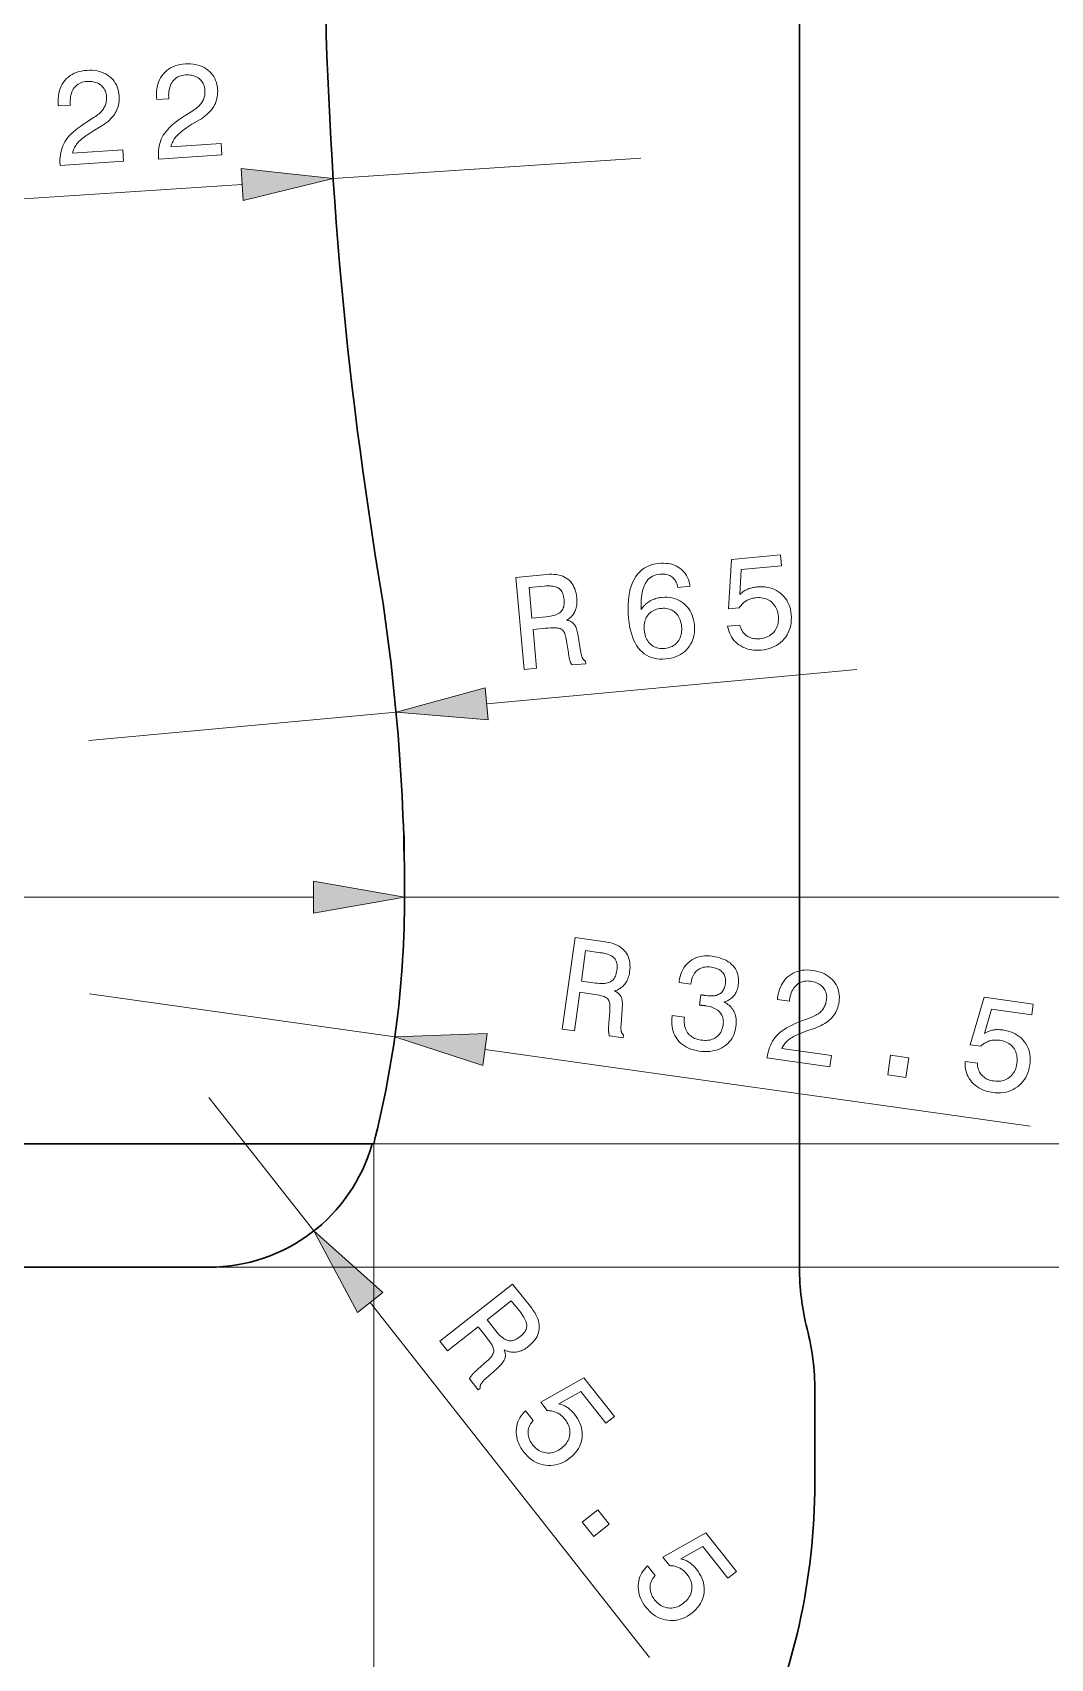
# Model space of a CAD drawing. Extents: x 0 to 297, y 0 to 550.
# Drawn here: x 153 to 186, y 137.9 to 190.7 of the extents above; entities that cross this region are included whole.
import ezdxf

# ---------------------------------------------------------------- set-up
doc = ezdxf.new("R2010")
doc.units = 0

msp = doc.modelspace()

# ---------------------------------------------------------------- linework, layer by layer
at = {"color": 7, "lineweight": 30}
for p, q in [((177.867, 150.622), (177.867, 256.622)), ((122.267, 154.622), (164.067, 154.622)), ((122.317, 154.622), (164.017, 154.622)), ((127.608, 150.622), (158.725, 150.622))]:
    msp.add_line(p, q, dxfattribs=at)
at = {"color": 7, "lineweight": 13, "ltscale": 0.25}
for p, q in [((172.73, 186.574), (162.751, 185.921)), ((154.832, 167.694), (164.79, 168.616)), ((154.847, 159.487), (164.75, 158.094))]:
    msp.add_line(p, q, dxfattribs=at)
at = {"color": 7, "lineweight": 13}
for p, q in [((159.803, 185.728), (137.358, 184.259)), ((124.221, 162.623), (162.112, 162.623)), ((165.067, 162.622), (198.973, 162.622)), ((165.067, 162.622), (198.973, 162.622)), ((164.017, 154.622), (198.973, 154.622)), ((164.017, 154.622), (208.94, 154.622)), ((164.017, 154.622), (208.94, 154.622)), ((164.067, 154.622), (164.067, 111.528)), ((158.725, 150.622), (208.94, 150.622))]:
    msp.add_line(p, q, dxfattribs=at)
at = {"color": 7, "lineweight": 13, "ltscale": 0.30114}
msp.add_line((167.731, 168.889), (179.726, 169.999), dxfattribs=at)
at = {"color": 7, "lineweight": 13, "ltscale": 0.050035}
msp.add_line((165.067, 162.622), (165.067, 164.623), dxfattribs=at)
at = {"color": 7, "lineweight": 13, "ltscale": 0.446069}
msp.add_line((167.675, 157.682), (185.344, 155.196), dxfattribs=at)
at = {"color": 7, "lineweight": 13, "ltscale": 0.1375}
msp.add_line((158.725, 156.122), (162.127, 151.8), dxfattribs=at)
at = {"color": 7, "lineweight": 13, "ltscale": 0.366083}
msp.add_line((163.954, 149.478), (173.011, 137.972), dxfattribs=at)
at = {"color": 7, "lineweight": 30, "ltscale": 0.075}
msp.add_line((178.367, 143.622), (178.367, 146.622), dxfattribs=at)
at = {"color": 7, "lineweight": 13}
for points in [[(153.896, 186.343), (153.895, 186.356), (153.892, 186.444), (153.892, 186.528), (153.897, 186.61), (153.907, 186.69), (153.92, 186.767), (153.938, 186.841), (153.96, 186.913), (153.987, 186.981), (154.018, 187.048), (154.053, 187.111), (154.094, 187.174), (154.141, 187.236), (154.195, 187.299), (154.256, 187.363), (154.323, 187.426), (154.397, 187.491), (154.477, 187.555), (154.565, 187.62), (154.659, 187.685), (154.759, 187.75), (155.005, 187.906), (155.048, 187.934), (155.088, 187.962), (155.126, 187.991), (155.161, 188.02), (155.194, 188.05), (155.225, 188.081), (155.252, 188.111), (155.278, 188.142), (155.301, 188.174), (155.321, 188.206), (155.339, 188.239), (155.355, 188.273), (155.368, 188.307), (155.38, 188.343), (155.389, 188.379), (155.396, 188.417), (155.401, 188.455), (155.403, 188.494), (155.404, 188.535), (155.402, 188.576), (155.398, 188.622), (155.39, 188.667), (155.379, 188.709), (155.365, 188.75), (155.347, 188.788), (155.327, 188.824), (155.304, 188.859), (155.277, 188.891), (155.247, 188.921), (155.214, 188.949), (155.179, 188.975), (155.141, 188.997), (155.101, 189.017), (155.06, 189.033), (155.016, 189.046), (154.971, 189.057), (154.923, 189.064), (154.873, 189.068), (154.822, 189.069), (154.768, 189.067), (154.715, 189.061), (154.665, 189.053), (154.617, 189.04), (154.571, 189.024), (154.528, 189.005), (154.488, 188.982), (154.45, 188.955), (154.415, 188.925), (154.382, 188.891), (154.352, 188.854), (154.325, 188.813), (154.301, 188.77), (154.28, 188.725), (154.263, 188.677), (154.249, 188.626), (154.238, 188.573), (154.231, 188.517), (154.227, 188.459), (154.226, 188.398), (154.229, 188.334), (154.231, 188.299), (153.84, 188.273), (153.836, 188.334), (153.832, 188.427), (153.835, 188.516), (153.843, 188.602), (153.856, 188.684), (153.875, 188.763), (153.9, 188.837), (153.931, 188.909), (153.967, 188.977), (154.008, 189.041), (154.056, 189.102), (154.108, 189.158), (154.165, 189.209), (154.225, 189.254), (154.29, 189.295), (154.359, 189.33), (154.433, 189.36), (154.51, 189.384), (154.592, 189.403), (154.678, 189.417), (154.768, 189.426), (154.855, 189.429), (154.938, 189.427), (155.019, 189.42), (155.097, 189.408), (155.171, 189.391), (155.243, 189.368), (155.311, 189.34), (155.377, 189.308), (155.439, 189.27), (155.498, 189.227), (155.553, 189.179), (155.603, 189.128), (155.648, 189.074), (155.687, 189.016), (155.721, 188.955), (155.75, 188.891), (155.773, 188.823), (155.792, 188.752), (155.805, 188.677), (155.813, 188.599), (155.815, 188.537), (155.814, 188.478), (155.81, 188.419), (155.803, 188.362), (155.792, 188.306), (155.778, 188.251), (155.76, 188.198), (155.74, 188.146), (155.716, 188.096), (155.688, 188.046), (155.658, 187.998), (155.624, 187.951), (155.586, 187.905), (155.545, 187.86), (155.501, 187.816), (155.453, 187.773), (155.401, 187.731), (155.347, 187.69), (155.288, 187.65), (155.227, 187.612), (154.983, 187.467), (154.915, 187.425), (154.852, 187.384), (154.792, 187.345), (154.737, 187.306), (154.685, 187.268), (154.638, 187.231), (154.594, 187.196), (154.555, 187.161), (154.52, 187.127), (154.488, 187.094), (154.46, 187.062), (154.434, 187.028), (154.41, 186.995), (154.388, 186.96), (154.369, 186.925), (154.351, 186.89), (154.336, 186.854), (154.323, 186.817), (154.312, 186.78), (154.303, 186.742), (155.927, 186.848), (155.952, 186.478)], [(157.088, 186.552), (157.087, 186.565), (157.083, 186.652), (157.084, 186.737), (157.089, 186.819), (157.098, 186.899), (157.112, 186.976), (157.13, 187.05), (157.152, 187.121), (157.178, 187.19), (157.209, 187.256), (157.244, 187.32), (157.285, 187.382), (157.332, 187.445), (157.386, 187.508), (157.447, 187.572), (157.514, 187.635), (157.588, 187.699), (157.669, 187.764), (157.756, 187.828), (157.85, 187.894), (157.951, 187.959), (158.196, 188.114), (158.239, 188.142), (158.279, 188.171), (158.317, 188.2), (158.353, 188.229), (158.386, 188.259), (158.416, 188.289), (158.444, 188.32), (158.469, 188.351), (158.492, 188.383), (158.512, 188.415), (158.53, 188.448), (158.546, 188.481), (158.559, 188.516), (158.571, 188.552), (158.58, 188.588), (158.587, 188.626), (158.592, 188.664), (158.595, 188.703), (158.595, 188.744), (158.594, 188.785), (158.589, 188.831), (158.581, 188.876), (158.57, 188.918), (158.556, 188.959), (158.539, 188.997), (158.518, 189.033), (158.495, 189.068), (158.468, 189.1), (158.438, 189.13), (158.405, 189.158), (158.37, 189.184), (158.332, 189.206), (158.293, 189.226), (158.251, 189.242), (158.208, 189.255), (158.162, 189.265), (158.114, 189.273), (158.065, 189.277), (158.013, 189.278), (157.959, 189.276), (157.906, 189.27), (157.856, 189.261), (157.808, 189.249), (157.763, 189.233), (157.72, 189.214), (157.679, 189.19), (157.642, 189.164), (157.606, 189.134), (157.574, 189.1), (157.543, 189.063), (157.516, 189.022), (157.492, 188.979), (157.472, 188.934), (157.454, 188.886), (157.44, 188.835), (157.43, 188.782), (157.422, 188.726), (157.418, 188.668), (157.417, 188.607), (157.42, 188.543), (157.422, 188.507), (157.031, 188.482), (157.027, 188.543), (157.024, 188.636), (157.026, 188.725), (157.034, 188.811), (157.047, 188.893), (157.067, 188.971), (157.091, 189.046), (157.122, 189.118), (157.158, 189.186), (157.2, 189.25), (157.247, 189.31), (157.3, 189.367), (157.356, 189.418), (157.417, 189.463), (157.482, 189.504), (157.551, 189.539), (157.624, 189.568), (157.702, 189.593), (157.783, 189.612), (157.869, 189.626), (157.959, 189.635), (158.046, 189.638), (158.13, 189.636), (158.21, 189.629), (158.288, 189.617), (158.363, 189.599), (158.434, 189.577), (158.503, 189.549), (158.568, 189.516), (158.63, 189.479), (158.689, 189.435), (158.745, 189.388), (158.794, 189.337), (158.839, 189.283), (158.878, 189.225), (158.912, 189.164), (158.941, 189.1), (158.965, 189.032), (158.983, 188.96), (158.996, 188.886), (159.004, 188.807), (159.007, 188.746), (159.006, 188.686), (159.001, 188.628), (158.994, 188.571), (158.983, 188.515), (158.969, 188.46), (158.952, 188.407), (158.931, 188.355), (158.907, 188.305), (158.88, 188.255), (158.849, 188.207), (158.815, 188.16), (158.777, 188.114), (158.736, 188.069), (158.692, 188.025), (158.644, 187.982), (158.593, 187.94), (158.538, 187.899), (158.48, 187.859), (158.418, 187.82), (158.174, 187.676), (158.106, 187.634), (158.043, 187.593), (157.984, 187.554), (157.928, 187.515), (157.877, 187.477), (157.829, 187.44), (157.786, 187.405), (157.746, 187.37), (157.711, 187.336), (157.68, 187.303), (157.651, 187.27), (157.625, 187.237), (157.601, 187.203), (157.58, 187.169), (157.56, 187.134), (157.543, 187.099), (157.527, 187.063), (157.514, 187.026), (157.503, 186.989), (157.495, 186.951), (159.119, 187.057), (159.143, 186.687)], [(159.837, 185.208), (162.751, 185.921), (159.769, 186.248)], [(174.32, 172.701), (173.926, 172.664), (173.916, 172.709), (173.903, 172.752), (173.889, 172.792), (173.873, 172.83), (173.855, 172.865), (173.834, 172.898), (173.811, 172.928), (173.787, 172.956), (173.76, 172.982), (173.731, 173.005), (173.7, 173.026), (173.667, 173.044), (173.633, 173.059), (173.596, 173.072), (173.558, 173.082), (173.518, 173.089), (173.476, 173.094), (173.433, 173.096), (173.387, 173.096), (173.34, 173.093), (173.276, 173.084), (173.216, 173.07), (173.159, 173.052), (173.106, 173.028), (173.057, 172.999), (173.011, 172.965), (172.968, 172.926), (172.93, 172.881), (172.894, 172.832), (172.863, 172.778), (172.835, 172.718), (172.81, 172.653), (172.789, 172.583), (172.771, 172.507), (172.756, 172.427), (172.745, 172.341), (172.737, 172.25), (172.733, 172.153), (172.732, 172.051), (172.735, 171.944), (172.757, 171.978), (172.781, 172.011), (172.807, 172.042), (172.833, 172.071), (172.861, 172.099), (172.89, 172.126), (172.921, 172.151), (172.952, 172.175), (172.985, 172.197), (173.019, 172.218), (173.055, 172.238), (173.091, 172.255), (173.128, 172.272), (173.167, 172.286), (173.206, 172.299), (173.246, 172.31), (173.288, 172.32), (173.33, 172.328), (173.373, 172.335), (173.418, 172.34), (173.501, 172.345), (173.582, 172.344), (173.66, 172.338), (173.736, 172.325), (173.808, 172.307), (173.878, 172.284), (173.946, 172.254), (174.01, 172.219), (174.072, 172.178), (174.132, 172.132), (174.187, 172.08), (174.237, 172.025), (174.283, 171.966), (174.324, 171.902), (174.359, 171.835), (174.39, 171.764), (174.415, 171.689), (174.436, 171.61), (174.452, 171.526), (174.462, 171.439), (174.468, 171.352), (174.467, 171.267), (174.461, 171.185), (174.448, 171.106), (174.43, 171.03), (174.405, 170.956), (174.375, 170.885), (174.339, 170.818), (174.297, 170.752), (174.249, 170.69), (174.196, 170.632), (174.139, 170.579), (174.079, 170.531), (174.014, 170.489), (173.945, 170.452), (173.872, 170.42), (173.795, 170.393), (173.715, 170.371), (173.63, 170.355), (173.541, 170.344), (173.438, 170.338), (173.34, 170.34), (173.245, 170.35), (173.155, 170.367), (173.069, 170.392), (172.988, 170.425), (172.91, 170.465), (172.837, 170.513), (172.768, 170.569), (172.704, 170.633), (172.644, 170.704), (172.588, 170.782), (172.538, 170.866), (172.493, 170.958), (172.453, 171.057), (172.418, 171.163), (172.388, 171.275), (172.363, 171.395), (172.343, 171.521), (172.327, 171.655), (172.316, 171.812), (172.311, 171.962), (172.313, 172.106), (172.321, 172.243), (172.336, 172.373), (172.357, 172.496), (172.385, 172.613), (172.42, 172.723), (172.461, 172.827), (172.509, 172.924), (172.563, 173.013), (172.623, 173.094), (172.688, 173.167), (172.759, 173.231), (172.835, 173.287), (172.917, 173.334), (173.005, 173.373), (173.098, 173.404), (173.197, 173.427), (173.301, 173.441), (173.385, 173.446), (173.465, 173.447), (173.542, 173.443), (173.616, 173.435), (173.687, 173.422), (173.755, 173.404), (173.82, 173.382), (173.881, 173.355), (173.939, 173.323), (173.994, 173.287), (174.045, 173.246), (174.092, 173.201), (174.135, 173.153), (174.174, 173.1), (174.209, 173.044), (174.239, 172.983), (174.266, 172.918), (174.288, 172.85), (174.306, 172.777)], [(175.537, 171.401), (175.936, 171.438), (175.949, 171.393), (175.964, 171.351), (175.981, 171.311), (176, 171.273), (176.022, 171.237), (176.046, 171.203), (176.072, 171.172), (176.1, 171.143), (176.131, 171.116), (176.164, 171.092), (176.199, 171.07), (176.235, 171.051), (176.273, 171.035), (176.313, 171.021), (176.353, 171.01), (176.396, 171.002), (176.44, 170.997), (176.485, 170.995), (176.532, 170.995), (176.58, 170.998), (176.639, 171.006), (176.695, 171.016), (176.748, 171.03), (176.799, 171.048), (176.847, 171.069), (176.892, 171.093), (176.935, 171.121), (176.975, 171.153), (177.012, 171.187), (177.046, 171.226), (177.077, 171.267), (177.105, 171.309), (177.128, 171.354), (177.148, 171.401), (177.164, 171.45), (177.175, 171.501), (177.183, 171.553), (177.188, 171.608), (177.188, 171.665), (177.184, 171.723), (177.177, 171.783), (177.166, 171.839), (177.152, 171.893), (177.135, 171.944), (177.114, 171.993), (177.09, 172.038), (177.062, 172.081), (177.031, 172.12), (176.997, 172.157), (176.959, 172.191), (176.918, 172.222), (176.876, 172.249), (176.831, 172.272), (176.784, 172.292), (176.735, 172.307), (176.684, 172.319), (176.63, 172.327), (176.575, 172.331), (176.517, 172.331), (176.457, 172.327), (176.423, 172.323), (176.389, 172.318), (176.356, 172.311), (176.324, 172.304), (176.292, 172.294), (176.261, 172.284), (176.231, 172.272), (176.202, 172.259), (176.173, 172.244), (176.146, 172.228), (176.119, 172.211), (176.092, 172.193), (176.067, 172.173), (176.043, 172.152), (176.019, 172.13), (175.996, 172.106), (175.974, 172.081), (175.953, 172.055), (175.933, 172.028), (175.914, 171.999), (175.572, 171.968), (175.66, 173.572), (177.256, 173.72), (177.288, 173.367), (175.98, 173.246), (175.935, 172.431), (175.955, 172.452), (175.976, 172.471), (175.998, 172.49), (176.021, 172.508), (176.044, 172.525), (176.069, 172.541), (176.094, 172.557), (176.12, 172.572), (176.147, 172.585), (176.175, 172.598), (176.203, 172.611), (176.233, 172.622), (176.262, 172.632), (176.293, 172.641), (176.324, 172.65), (176.356, 172.657), (176.388, 172.663), (176.421, 172.669), (176.454, 172.674), (176.488, 172.677), (176.579, 172.683), (176.666, 172.683), (176.75, 172.677), (176.831, 172.665), (176.91, 172.647), (176.984, 172.624), (177.056, 172.595), (177.125, 172.56), (177.191, 172.519), (177.254, 172.473), (177.312, 172.421), (177.365, 172.366), (177.413, 172.307), (177.456, 172.244), (177.493, 172.177), (177.525, 172.106), (177.552, 172.031), (177.573, 171.952), (177.589, 171.87), (177.6, 171.783), (177.606, 171.69), (177.605, 171.601), (177.598, 171.514), (177.585, 171.431), (177.565, 171.35), (177.54, 171.273), (177.507, 171.199), (177.469, 171.127), (177.425, 171.059), (177.374, 170.993), (177.318, 170.932), (177.257, 170.877), (177.193, 170.827), (177.125, 170.782), (177.052, 170.743), (176.975, 170.709), (176.894, 170.681), (176.809, 170.659), (176.72, 170.642), (176.627, 170.63), (176.544, 170.625), (176.463, 170.624), (176.385, 170.629), (176.309, 170.639), (176.236, 170.654), (176.165, 170.674), (176.096, 170.699), (176.03, 170.728), (175.966, 170.763), (175.905, 170.803), (175.847, 170.848), (175.794, 170.895), (175.746, 170.946), (175.702, 171.001), (175.663, 171.059), (175.628, 171.121), (175.599, 171.186), (175.574, 171.254), (175.553, 171.326)], [(168.948, 170.006), (168.672, 172.989), (169.669, 173.081), (169.755, 173.087), (169.837, 173.088), (169.916, 173.084), (169.991, 173.076), (170.062, 173.063), (170.129, 173.045), (170.193, 173.022), (170.253, 172.995), (170.308, 172.963), (170.361, 172.926), (170.409, 172.884), (170.452, 172.839), (170.492, 172.789), (170.527, 172.734), (170.558, 172.675), (170.585, 172.612), (170.608, 172.544), (170.626, 172.472), (170.64, 172.395), (170.65, 172.314), (170.654, 172.266), (170.655, 172.219), (170.654, 172.173), (170.651, 172.128), (170.646, 172.085), (170.639, 172.043), (170.63, 172.003), (170.618, 171.964), (170.605, 171.926), (170.589, 171.889), (170.571, 171.854), (170.551, 171.821), (170.529, 171.788), (170.505, 171.757), (170.479, 171.728), (170.451, 171.7), (170.421, 171.673), (170.389, 171.648), (170.354, 171.624), (170.318, 171.602), (170.351, 171.594), (170.382, 171.585), (170.411, 171.575), (170.439, 171.563), (170.465, 171.55), (170.489, 171.535), (170.511, 171.519), (170.532, 171.502), (170.551, 171.483), (170.568, 171.463), (170.584, 171.441), (170.599, 171.415), (170.614, 171.385), (170.627, 171.353), (170.64, 171.316), (170.653, 171.277), (170.664, 171.234), (170.675, 171.187), (170.685, 171.137), (170.694, 171.084), (170.771, 170.602), (170.776, 170.572), (170.781, 170.543), (170.787, 170.516), (170.792, 170.491), (170.798, 170.467), (170.805, 170.445), (170.811, 170.425), (170.818, 170.407), (170.825, 170.39), (170.832, 170.375), (170.839, 170.361), (170.848, 170.348), (170.856, 170.336), (170.866, 170.324), (170.876, 170.314), (170.886, 170.304), (170.897, 170.295), (170.909, 170.286), (170.922, 170.279), (170.935, 170.272), (170.942, 170.19), (170.491, 170.148), (170.484, 170.158), (170.477, 170.169), (170.471, 170.18), (170.465, 170.193), (170.458, 170.206), (170.452, 170.221), (170.446, 170.236), (170.44, 170.253), (170.435, 170.27), (170.429, 170.289), (170.424, 170.308), (170.418, 170.329), (170.413, 170.352), (170.407, 170.376), (170.402, 170.401), (170.396, 170.427), (170.391, 170.455), (170.386, 170.484), (170.381, 170.515), (170.376, 170.546), (170.319, 170.931), (170.309, 170.987), (170.299, 171.038), (170.286, 171.086), (170.273, 171.129), (170.258, 171.168), (170.242, 171.203), (170.225, 171.233), (170.206, 171.26), (170.186, 171.282), (170.164, 171.3), (170.139, 171.314), (170.107, 171.326), (170.07, 171.336), (170.027, 171.344), (169.977, 171.349), (169.922, 171.352), (169.86, 171.352), (169.793, 171.351), (169.719, 171.346), (169.639, 171.34), (169.23, 171.302), (169.347, 170.042)], [(169.591, 172.705), (169.104, 172.66), (169.196, 171.667), (169.656, 171.71), (169.724, 171.717), (169.787, 171.727), (169.846, 171.738), (169.901, 171.751), (169.951, 171.766), (169.996, 171.783), (170.038, 171.802), (170.074, 171.823), (170.107, 171.846), (170.134, 171.871), (170.158, 171.898), (170.179, 171.928), (170.197, 171.96), (170.212, 171.996), (170.224, 172.034), (170.233, 172.075), (170.239, 172.119), (170.241, 172.166), (170.241, 172.215), (170.237, 172.268), (170.231, 172.319), (170.223, 172.367), (170.212, 172.412), (170.198, 172.453), (170.182, 172.491), (170.164, 172.526), (170.143, 172.558), (170.12, 172.587), (170.094, 172.612), (170.066, 172.634), (170.035, 172.653), (170, 172.669), (169.961, 172.683), (169.919, 172.694), (169.874, 172.703), (169.824, 172.708), (169.772, 172.712), (169.715, 172.712), (169.655, 172.71)], [(174.047, 171.397), (174.04, 171.454), (174.03, 171.508), (174.017, 171.56), (174.001, 171.609), (173.982, 171.655), (173.96, 171.699), (173.935, 171.74), (173.907, 171.779), (173.876, 171.815), (173.842, 171.848), (173.806, 171.878), (173.768, 171.904), (173.728, 171.927), (173.687, 171.946), (173.643, 171.961), (173.599, 171.973), (173.552, 171.981), (173.504, 171.985), (173.454, 171.986), (173.402, 171.983), (173.345, 171.976), (173.29, 171.965), (173.239, 171.952), (173.19, 171.935), (173.144, 171.915), (173.101, 171.892), (173.061, 171.866), (173.023, 171.837), (172.989, 171.804), (172.957, 171.768), (172.929, 171.729), (172.904, 171.688), (172.883, 171.645), (172.865, 171.6), (172.851, 171.552), (172.841, 171.502), (172.834, 171.45), (172.83, 171.396), (172.83, 171.339), (172.834, 171.28), (172.841, 171.221), (172.851, 171.166), (172.865, 171.113), (172.881, 171.062), (172.9, 171.015), (172.923, 170.97), (172.948, 170.928), (172.977, 170.889), (173.008, 170.852), (173.043, 170.819), (173.08, 170.789), (173.12, 170.762), (173.161, 170.739), (173.204, 170.72), (173.249, 170.705), (173.297, 170.693), (173.346, 170.685), (173.397, 170.681), (173.45, 170.681), (173.506, 170.684), (173.558, 170.691), (173.608, 170.701), (173.656, 170.714), (173.702, 170.731), (173.745, 170.752), (173.785, 170.776), (173.824, 170.803), (173.86, 170.834), (173.893, 170.868), (173.924, 170.906), (173.953, 170.946), (173.977, 170.988), (173.998, 171.033), (174.016, 171.079), (174.03, 171.127), (174.041, 171.177), (174.048, 171.229), (174.051, 171.283), (174.051, 171.339)], [(167.683, 169.407), (164.79, 168.616), (167.779, 168.37)], [(162.112, 162.102), (165.067, 162.623), (162.112, 163.144)], [(170.174, 158.341), (170.592, 161.307), (171.583, 161.168), (171.668, 161.153), (171.749, 161.135), (171.825, 161.114), (171.896, 161.088), (171.962, 161.059), (172.023, 161.026), (172.08, 160.99), (172.132, 160.949), (172.179, 160.905), (172.221, 160.858), (172.258, 160.806), (172.29, 160.752), (172.317, 160.694), (172.339, 160.632), (172.356, 160.568), (172.367, 160.5), (172.374, 160.429), (172.375, 160.355), (172.371, 160.277), (172.362, 160.196), (172.354, 160.148), (172.345, 160.102), (172.333, 160.057), (172.32, 160.015), (172.305, 159.974), (172.289, 159.935), (172.27, 159.897), (172.25, 159.862), (172.228, 159.828), (172.205, 159.796), (172.179, 159.766), (172.152, 159.738), (172.123, 159.712), (172.093, 159.687), (172.061, 159.664), (172.027, 159.644), (171.991, 159.625), (171.954, 159.607), (171.915, 159.592), (171.875, 159.579), (171.905, 159.564), (171.933, 159.548), (171.959, 159.531), (171.983, 159.513), (172.006, 159.494), (172.026, 159.474), (172.044, 159.454), (172.06, 159.432), (172.074, 159.41), (172.086, 159.386), (172.097, 159.361), (172.105, 159.332), (172.113, 159.3), (172.119, 159.265), (172.123, 159.227), (172.126, 159.186), (172.127, 159.141), (172.127, 159.093), (172.125, 159.042), (172.122, 158.988), (172.085, 158.502), (172.083, 158.471), (172.082, 158.442), (172.081, 158.414), (172.081, 158.388), (172.081, 158.364), (172.082, 158.341), (172.084, 158.32), (172.086, 158.301), (172.089, 158.283), (172.093, 158.266), (172.097, 158.251), (172.102, 158.237), (172.107, 158.223), (172.114, 158.21), (172.121, 158.197), (172.129, 158.185), (172.138, 158.174), (172.148, 158.163), (172.158, 158.153), (172.169, 158.143), (172.157, 158.062), (171.709, 158.125), (171.704, 158.136), (171.7, 158.147), (171.697, 158.16), (171.693, 158.174), (171.69, 158.188), (171.688, 158.204), (171.686, 158.22), (171.684, 158.238), (171.682, 158.256), (171.681, 158.275), (171.68, 158.296), (171.679, 158.318), (171.679, 158.341), (171.679, 158.365), (171.68, 158.391), (171.681, 158.417), (171.682, 158.446), (171.684, 158.475), (171.686, 158.506), (171.688, 158.538), (171.721, 158.926), (171.725, 158.982), (171.726, 159.035), (171.725, 159.084), (171.722, 159.129), (171.717, 159.17), (171.709, 159.208), (171.699, 159.242), (171.687, 159.272), (171.672, 159.298), (171.655, 159.32), (171.634, 159.34), (171.607, 159.359), (171.572, 159.377), (171.532, 159.395), (171.485, 159.411), (171.432, 159.427), (171.372, 159.441), (171.306, 159.455), (171.233, 159.468), (171.154, 159.48), (170.747, 159.537), (170.571, 158.285)], [(171.421, 160.82), (170.937, 160.888), (170.798, 159.901), (171.255, 159.836), (171.323, 159.828), (171.387, 159.822), (171.447, 159.82), (171.503, 159.82), (171.555, 159.823), (171.604, 159.829), (171.648, 159.838), (171.689, 159.85), (171.725, 159.865), (171.758, 159.883), (171.788, 159.903), (171.815, 159.928), (171.84, 159.955), (171.862, 159.986), (171.883, 160.021), (171.901, 160.059), (171.916, 160.1), (171.93, 160.145), (171.941, 160.194), (171.949, 160.245), (171.955, 160.297), (171.958, 160.345), (171.958, 160.391), (171.954, 160.435), (171.947, 160.476), (171.937, 160.514), (171.925, 160.55), (171.908, 160.583), (171.889, 160.613), (171.867, 160.641), (171.841, 160.667), (171.811, 160.691), (171.776, 160.713), (171.738, 160.734), (171.696, 160.752), (171.649, 160.769), (171.598, 160.785), (171.543, 160.798), (171.485, 160.81)], [(173.744, 158.788), (174.139, 158.732), (174.133, 158.671), (174.131, 158.611), (174.132, 158.555), (174.137, 158.5), (174.146, 158.448), (174.158, 158.398), (174.174, 158.351), (174.193, 158.306), (174.216, 158.263), (174.243, 158.223), (174.273, 158.185), (174.306, 158.151), (174.342, 158.119), (174.381, 158.091), (174.424, 158.065), (174.469, 158.043), (174.518, 158.024), (174.57, 158.008), (174.625, 157.995), (174.683, 157.985), (174.74, 157.979), (174.796, 157.976), (174.849, 157.976), (174.901, 157.98), (174.95, 157.987), (174.997, 157.998), (175.042, 158.013), (175.085, 158.031), (175.126, 158.052), (175.165, 158.077), (175.202, 158.105), (175.235, 158.136), (175.266, 158.169), (175.293, 158.206), (175.318, 158.245), (175.339, 158.287), (175.357, 158.332), (175.372, 158.38), (175.385, 158.43), (175.394, 158.483), (175.399, 158.532), (175.401, 158.579), (175.399, 158.625), (175.393, 158.668), (175.384, 158.71), (175.371, 158.75), (175.354, 158.789), (175.334, 158.826), (175.31, 158.861), (175.282, 158.894), (175.252, 158.925), (175.218, 158.954), (175.181, 158.98), (175.141, 159.004), (175.097, 159.026), (175.051, 159.045), (175.002, 159.062), (174.949, 159.077), (174.894, 159.089), (174.835, 159.098), (174.827, 159.1), (174.819, 159.101), (174.81, 159.102), (174.801, 159.103), (174.793, 159.104), (174.784, 159.105), (174.775, 159.106), (174.766, 159.107), (174.757, 159.108), (174.747, 159.109), (174.738, 159.11), (174.728, 159.11), (174.717, 159.111), (174.706, 159.112), (174.694, 159.114), (174.681, 159.115), (174.668, 159.116), (174.655, 159.117), (174.64, 159.118), (174.625, 159.119), (174.673, 159.456), (174.682, 159.454), (174.691, 159.452), (174.7, 159.451), (174.709, 159.449), (174.717, 159.447), (174.726, 159.446), (174.735, 159.444), (174.743, 159.443), (174.752, 159.441), (174.76, 159.44), (174.768, 159.439), (174.776, 159.437), (174.784, 159.436), (174.792, 159.435), (174.8, 159.434), (174.808, 159.432), (174.815, 159.431), (174.823, 159.43), (174.83, 159.429), (174.837, 159.428), (174.893, 159.421), (174.947, 159.417), (174.998, 159.416), (175.046, 159.417), (175.092, 159.421), (175.135, 159.428), (175.175, 159.437), (175.213, 159.45), (175.248, 159.464), (175.28, 159.482), (175.31, 159.502), (175.337, 159.525), (175.362, 159.551), (175.384, 159.58), (175.404, 159.611), (175.422, 159.645), (175.437, 159.682), (175.45, 159.722), (175.46, 159.765), (175.468, 159.81), (175.473, 159.854), (175.474, 159.897), (175.473, 159.938), (175.469, 159.977), (175.462, 160.014), (175.452, 160.05), (175.439, 160.084), (175.423, 160.116), (175.404, 160.147), (175.382, 160.175), (175.357, 160.202), (175.329, 160.227), (175.299, 160.25), (175.266, 160.271), (175.23, 160.289), (175.192, 160.306), (175.151, 160.32), (175.107, 160.333), (175.061, 160.343), (175.012, 160.351), (174.956, 160.357), (174.903, 160.36), (174.852, 160.359), (174.803, 160.354), (174.756, 160.346), (174.712, 160.334), (174.67, 160.319), (174.63, 160.3), (174.593, 160.277), (174.558, 160.251), (174.525, 160.221), (174.495, 160.188), (174.467, 160.151), (174.442, 160.111), (174.42, 160.068), (174.4, 160.021), (174.382, 159.971), (174.367, 159.917), (174.354, 159.86), (174.344, 159.8), (173.964, 159.853), (173.969, 159.882), (173.983, 159.968), (174.002, 160.048), (174.026, 160.125), (174.054, 160.197), (174.087, 160.266), (174.125, 160.329), (174.167, 160.389), (174.213, 160.444), (174.264, 160.495), (174.32, 160.542), (174.379, 160.584), (174.442, 160.62), (174.507, 160.65), (174.574, 160.675), (174.645, 160.694), (174.718, 160.708), (174.795, 160.715), (174.874, 160.718), (174.956, 160.714), (175.04, 160.705), (175.129, 160.69), (175.213, 160.672), (175.292, 160.65), (175.367, 160.624), (175.437, 160.595), (175.502, 160.562), (175.562, 160.526), (175.618, 160.486), (175.67, 160.442), (175.716, 160.395), (175.758, 160.344), (175.793, 160.291), (175.824, 160.235), (175.849, 160.177), (175.868, 160.115), (175.882, 160.052), (175.891, 159.985), (175.894, 159.916), (175.892, 159.845), (175.884, 159.771), (175.877, 159.728), (175.868, 159.688), (175.858, 159.648), (175.846, 159.611), (175.832, 159.575), (175.816, 159.54), (175.799, 159.507), (175.78, 159.475), (175.76, 159.445), (175.737, 159.416), (175.713, 159.39), (175.687, 159.364), (175.66, 159.341), (175.631, 159.319), (175.601, 159.299), (175.568, 159.281), (175.535, 159.264), (175.499, 159.249), (175.462, 159.236), (175.424, 159.224), (175.468, 159.199), (175.51, 159.172), (175.549, 159.144), (175.585, 159.114), (175.619, 159.082), (175.65, 159.049), (175.679, 159.014), (175.705, 158.978), (175.729, 158.939), (175.75, 158.9), (175.768, 158.858), (175.783, 158.815), (175.796, 158.771), (175.806, 158.726), (175.814, 158.679), (175.818, 158.631), (175.82, 158.582), (175.819, 158.531), (175.816, 158.478), (175.809, 158.425), (175.795, 158.341), (175.775, 158.262), (175.749, 158.187), (175.718, 158.116), (175.682, 158.049), (175.641, 157.987), (175.594, 157.929), (175.541, 157.875), (175.484, 157.825), (175.421, 157.779), (175.353, 157.738), (175.283, 157.703), (175.209, 157.674), (175.133, 157.651), (175.053, 157.633), (174.97, 157.621), (174.884, 157.614), (174.795, 157.614), (174.703, 157.619), (174.607, 157.63), (174.518, 157.645), (174.433, 157.665), (174.352, 157.69), (174.276, 157.72), (174.204, 157.755), (174.137, 157.795), (174.074, 157.839), (174.016, 157.889), (173.962, 157.943), (173.913, 158.002), (173.868, 158.065), (173.83, 158.131), (173.798, 158.199), (173.772, 158.271), (173.752, 158.345), (173.737, 158.422), (173.729, 158.502), (173.727, 158.585), (173.73, 158.67), (173.74, 158.759)], [(176.816, 157.406), (176.817, 157.419), (176.832, 157.505), (176.85, 157.588), (176.871, 157.667), (176.897, 157.743), (176.926, 157.816), (176.958, 157.885), (176.995, 157.95), (177.035, 158.012), (177.078, 158.071), (177.126, 158.126), (177.178, 158.179), (177.237, 158.23), (177.303, 158.281), (177.375, 158.331), (177.454, 158.379), (177.539, 158.427), (177.632, 158.474), (177.73, 158.519), (177.835, 158.564), (177.947, 158.607), (178.219, 158.71), (178.267, 158.728), (178.312, 158.748), (178.355, 158.769), (178.396, 158.79), (178.434, 158.813), (178.47, 158.836), (178.504, 158.861), (178.535, 158.886), (178.564, 158.912), (178.59, 158.94), (178.614, 158.968), (178.636, 158.998), (178.657, 159.029), (178.675, 159.061), (178.692, 159.095), (178.706, 159.131), (178.719, 159.167), (178.729, 159.205), (178.738, 159.244), (178.745, 159.285), (178.75, 159.331), (178.751, 159.377), (178.749, 159.42), (178.744, 159.463), (178.734, 159.504), (178.722, 159.544), (178.706, 159.582), (178.686, 159.619), (178.663, 159.654), (178.637, 159.689), (178.607, 159.721), (178.575, 159.751), (178.54, 159.778), (178.503, 159.802), (178.463, 159.824), (178.42, 159.843), (178.375, 159.86), (178.327, 159.874), (178.277, 159.886), (178.224, 159.895), (178.171, 159.9), (178.12, 159.902), (178.07, 159.9), (178.023, 159.893), (177.977, 159.883), (177.932, 159.868), (177.89, 159.85), (177.849, 159.828), (177.81, 159.801), (177.773, 159.771), (177.738, 159.737), (177.706, 159.7), (177.677, 159.659), (177.65, 159.616), (177.626, 159.569), (177.605, 159.519), (177.586, 159.466), (177.57, 159.41), (177.557, 159.35), (177.547, 159.288), (177.542, 159.252), (177.153, 159.307), (177.162, 159.367), (177.178, 159.459), (177.198, 159.546), (177.223, 159.628), (177.253, 159.706), (177.288, 159.779), (177.328, 159.847), (177.372, 159.911), (177.421, 159.97), (177.475, 160.024), (177.534, 160.074), (177.596, 160.118), (177.662, 160.157), (177.731, 160.189), (177.803, 160.215), (177.878, 160.235), (177.955, 160.25), (178.036, 160.258), (178.12, 160.26), (178.207, 160.256), (178.297, 160.246), (178.383, 160.232), (178.464, 160.213), (178.542, 160.19), (178.615, 160.162), (178.685, 160.13), (178.75, 160.093), (178.811, 160.052), (178.869, 160.007), (178.922, 159.957), (178.971, 159.902), (179.016, 159.845), (179.054, 159.785), (179.087, 159.723), (179.113, 159.658), (179.134, 159.592), (179.149, 159.523), (179.159, 159.451), (179.162, 159.378), (179.16, 159.302), (179.151, 159.224), (179.141, 159.163), (179.128, 159.105), (179.112, 159.048), (179.093, 158.994), (179.071, 158.941), (179.046, 158.891), (179.018, 158.842), (178.988, 158.796), (178.954, 158.751), (178.917, 158.708), (178.877, 158.667), (178.834, 158.628), (178.788, 158.591), (178.739, 158.555), (178.686, 158.521), (178.631, 158.489), (178.572, 158.458), (178.51, 158.429), (178.445, 158.402), (178.377, 158.377), (178.108, 158.285), (178.034, 158.257), (177.963, 158.231), (177.897, 158.204), (177.835, 158.177), (177.777, 158.151), (177.723, 158.124), (177.673, 158.098), (177.627, 158.072), (177.586, 158.046), (177.548, 158.021), (177.514, 157.994), (177.482, 157.967), (177.451, 157.939), (177.423, 157.91), (177.397, 157.88), (177.372, 157.848), (177.35, 157.816), (177.33, 157.783), (177.312, 157.749), (177.295, 157.713), (178.907, 157.487), (178.855, 157.119)], [(183.242, 157.292), (183.639, 157.236), (183.641, 157.19), (183.645, 157.145), (183.653, 157.102), (183.663, 157.06), (183.676, 157.02), (183.691, 156.982), (183.709, 156.946), (183.731, 156.911), (183.754, 156.878), (183.781, 156.847), (183.81, 156.817), (183.841, 156.79), (183.874, 156.766), (183.909, 156.743), (183.946, 156.724), (183.986, 156.706), (184.027, 156.691), (184.071, 156.678), (184.116, 156.668), (184.164, 156.66), (184.223, 156.653), (184.28, 156.651), (184.335, 156.652), (184.389, 156.658), (184.44, 156.667), (184.49, 156.681), (184.537, 156.698), (184.583, 156.719), (184.628, 156.745), (184.67, 156.774), (184.71, 156.806), (184.746, 156.842), (184.779, 156.88), (184.809, 156.921), (184.836, 156.965), (184.859, 157.012), (184.879, 157.061), (184.896, 157.113), (184.909, 157.168), (184.919, 157.226), (184.925, 157.286), (184.928, 157.343), (184.927, 157.399), (184.921, 157.453), (184.912, 157.505), (184.899, 157.554), (184.882, 157.602), (184.861, 157.648), (184.836, 157.692), (184.807, 157.734), (184.775, 157.773), (184.74, 157.809), (184.701, 157.842), (184.66, 157.872), (184.616, 157.898), (184.569, 157.921), (184.518, 157.941), (184.465, 157.958), (184.409, 157.971), (184.35, 157.981), (184.316, 157.985), (184.282, 157.988), (184.248, 157.989), (184.215, 157.989), (184.182, 157.987), (184.15, 157.984), (184.118, 157.979), (184.086, 157.973), (184.055, 157.966), (184.024, 157.957), (183.994, 157.946), (183.964, 157.934), (183.935, 157.921), (183.906, 157.906), (183.878, 157.89), (183.851, 157.872), (183.824, 157.853), (183.797, 157.833), (183.771, 157.811), (183.746, 157.787), (183.406, 157.835), (183.861, 159.376), (185.448, 159.153), (185.398, 158.802), (184.098, 158.985), (183.866, 158.203), (183.89, 158.218), (183.915, 158.232), (183.941, 158.245), (183.967, 158.258), (183.994, 158.269), (184.021, 158.279), (184.05, 158.288), (184.078, 158.297), (184.108, 158.304), (184.138, 158.31), (184.168, 158.315), (184.199, 158.32), (184.231, 158.323), (184.262, 158.325), (184.295, 158.326), (184.327, 158.326), (184.36, 158.324), (184.393, 158.322), (184.427, 158.319), (184.461, 158.315), (184.55, 158.299), (184.635, 158.279), (184.716, 158.254), (184.792, 158.224), (184.864, 158.189), (184.932, 158.149), (184.995, 158.104), (185.054, 158.054), (185.108, 157.999), (185.159, 157.94), (185.204, 157.876), (185.243, 157.81), (185.276, 157.742), (185.303, 157.671), (185.324, 157.597), (185.338, 157.52), (185.347, 157.441), (185.35, 157.36), (185.347, 157.275), (185.337, 157.189), (185.321, 157.097), (185.3, 157.01), (185.273, 156.928), (185.241, 156.85), (185.204, 156.776), (185.161, 156.706), (185.113, 156.641), (185.059, 156.581), (185, 156.524), (184.935, 156.472), (184.867, 156.426), (184.795, 156.386), (184.721, 156.352), (184.644, 156.324), (184.565, 156.303), (184.482, 156.288), (184.397, 156.279), (184.309, 156.276), (184.219, 156.28), (184.125, 156.29), (184.043, 156.304), (183.964, 156.323), (183.889, 156.345), (183.818, 156.372), (183.75, 156.404), (183.685, 156.439), (183.624, 156.479), (183.567, 156.524), (183.513, 156.572), (183.462, 156.625), (183.416, 156.682), (183.376, 156.74), (183.34, 156.801), (183.31, 156.864), (183.286, 156.93), (183.266, 156.998), (183.252, 157.068), (183.243, 157.14), (183.24, 157.215)], [(167.748, 158.198), (164.75, 158.094), (167.603, 157.166)], [(180.73, 156.855), (180.82, 157.492), (181.41, 157.409), (181.321, 156.772)], [(164.363, 149.8), (162.127, 151.8), (163.545, 149.156)], [(166.214, 148.224), (168.568, 150.077), (169.187, 149.29), (169.239, 149.221), (169.284, 149.152), (169.324, 149.084), (169.358, 149.017), (169.385, 148.95), (169.407, 148.884), (169.422, 148.818), (169.432, 148.753), (169.435, 148.689), (169.433, 148.625), (169.424, 148.562), (169.41, 148.501), (169.389, 148.44), (169.362, 148.381), (169.33, 148.323), (169.291, 148.266), (169.247, 148.21), (169.196, 148.155), (169.139, 148.102), (169.077, 148.05), (169.038, 148.02), (168.999, 147.994), (168.96, 147.97), (168.921, 147.948), (168.882, 147.929), (168.843, 147.912), (168.804, 147.898), (168.765, 147.886), (168.726, 147.877), (168.687, 147.87), (168.648, 147.866), (168.608, 147.864), (168.569, 147.865), (168.53, 147.869), (168.492, 147.875), (168.453, 147.883), (168.414, 147.894), (168.375, 147.907), (168.337, 147.923), (168.298, 147.941), (168.309, 147.91), (168.319, 147.879), (168.326, 147.848), (168.331, 147.819), (168.334, 147.79), (168.335, 147.762), (168.334, 147.734), (168.33, 147.707), (168.325, 147.681), (168.317, 147.656), (168.307, 147.63), (168.294, 147.604), (168.277, 147.576), (168.257, 147.546), (168.234, 147.516), (168.207, 147.484), (168.177, 147.451), (168.144, 147.417), (168.108, 147.381), (168.068, 147.344), (167.705, 147.018), (167.682, 146.997), (167.661, 146.977), (167.641, 146.958), (167.623, 146.939), (167.606, 146.921), (167.592, 146.904), (167.578, 146.888), (167.566, 146.872), (167.556, 146.857), (167.547, 146.843), (167.54, 146.829), (167.533, 146.816), (167.528, 146.802), (167.523, 146.788), (167.52, 146.773), (167.517, 146.759), (167.516, 146.745), (167.515, 146.73), (167.515, 146.716), (167.517, 146.701), (167.452, 146.65), (167.172, 147.007), (167.176, 147.017), (167.182, 147.029), (167.188, 147.04), (167.195, 147.053), (167.203, 147.065), (167.212, 147.078), (167.222, 147.092), (167.232, 147.106), (167.244, 147.12), (167.256, 147.135), (167.27, 147.15), (167.284, 147.166), (167.3, 147.183), (167.317, 147.2), (167.335, 147.218), (167.355, 147.237), (167.375, 147.257), (167.397, 147.277), (167.419, 147.298), (167.443, 147.32), (167.735, 147.576), (167.777, 147.614), (167.815, 147.652), (167.848, 147.687), (167.877, 147.722), (167.901, 147.756), (167.922, 147.788), (167.938, 147.82), (167.95, 147.85), (167.957, 147.879), (167.961, 147.906), (167.959, 147.936), (167.952, 147.968), (167.94, 148.005), (167.923, 148.046), (167.901, 148.09), (167.873, 148.138), (167.84, 148.19), (167.802, 148.246), (167.758, 148.305), (167.71, 148.369), (167.455, 148.692), (166.461, 147.909)], [(168.83, 149.151), (168.527, 149.535), (167.743, 148.919), (168.029, 148.556), (168.072, 148.503), (168.115, 148.455), (168.156, 148.411), (168.197, 148.373), (168.237, 148.339), (168.276, 148.31), (168.314, 148.286), (168.351, 148.266), (168.388, 148.252), (168.424, 148.242), (168.46, 148.236), (168.496, 148.235), (168.533, 148.237), (168.571, 148.244), (168.61, 148.255), (168.649, 148.27), (168.689, 148.289), (168.73, 148.312), (168.771, 148.34), (168.813, 148.371), (168.853, 148.404), (168.889, 148.437), (168.92, 148.471), (168.948, 148.505), (168.971, 148.539), (168.991, 148.573), (169.006, 148.608), (169.017, 148.643), (169.024, 148.678), (169.027, 148.714), (169.026, 148.75), (169.021, 148.789), (169.012, 148.828), (168.998, 148.87), (168.981, 148.913), (168.959, 148.957), (168.933, 149.003), (168.903, 149.051), (168.868, 149.1)], [(168.988, 145.964), (169.236, 145.649), (169.205, 145.614), (169.177, 145.579), (169.153, 145.543), (169.131, 145.506), (169.113, 145.468), (169.098, 145.43), (169.086, 145.391), (169.077, 145.351), (169.071, 145.311), (169.069, 145.27), (169.069, 145.229), (169.073, 145.188), (169.08, 145.147), (169.09, 145.107), (169.103, 145.066), (169.119, 145.027), (169.139, 144.987), (169.161, 144.947), (169.187, 144.908), (169.216, 144.869), (169.254, 144.824), (169.294, 144.783), (169.334, 144.746), (169.377, 144.713), (169.42, 144.684), (169.466, 144.659), (169.512, 144.639), (169.56, 144.622), (169.609, 144.61), (169.66, 144.602), (169.712, 144.598), (169.762, 144.598), (169.813, 144.603), (169.863, 144.612), (169.912, 144.625), (169.961, 144.643), (170.01, 144.665), (170.058, 144.691), (170.106, 144.721), (170.153, 144.756), (170.199, 144.795), (170.241, 144.835), (170.278, 144.876), (170.312, 144.918), (170.341, 144.962), (170.366, 145.007), (170.387, 145.053), (170.403, 145.101), (170.415, 145.15), (170.424, 145.2), (170.427, 145.251), (170.427, 145.301), (170.422, 145.351), (170.413, 145.401), (170.399, 145.451), (170.381, 145.5), (170.359, 145.549), (170.332, 145.598), (170.3, 145.647), (170.265, 145.695), (170.243, 145.722), (170.22, 145.747), (170.197, 145.771), (170.173, 145.794), (170.148, 145.816), (170.122, 145.836), (170.096, 145.854), (170.069, 145.872), (170.041, 145.888), (170.013, 145.903), (169.984, 145.916), (169.954, 145.928), (169.924, 145.939), (169.893, 145.948), (169.861, 145.956), (169.829, 145.962), (169.796, 145.967), (169.763, 145.97), (169.729, 145.972), (169.694, 145.973), (169.482, 146.243), (170.877, 147.041), (171.868, 145.782), (171.59, 145.562), (170.777, 146.595), (170.069, 146.19), (170.097, 146.184), (170.125, 146.177), (170.152, 146.169), (170.18, 146.16), (170.207, 146.149), (170.234, 146.137), (170.26, 146.125), (170.287, 146.111), (170.313, 146.096), (170.339, 146.079), (170.365, 146.062), (170.39, 146.043), (170.415, 146.024), (170.439, 146.003), (170.463, 145.982), (170.487, 145.959), (170.509, 145.936), (170.532, 145.911), (170.554, 145.886), (170.576, 145.859), (170.63, 145.786), (170.677, 145.713), (170.718, 145.639), (170.752, 145.564), (170.78, 145.489), (170.801, 145.414), (170.815, 145.337), (170.823, 145.261), (170.825, 145.183), (170.82, 145.105), (170.809, 145.028), (170.791, 144.954), (170.767, 144.881), (170.738, 144.811), (170.702, 144.744), (170.659, 144.678), (170.611, 144.615), (170.557, 144.554), (170.496, 144.496), (170.429, 144.44), (170.354, 144.385), (170.279, 144.337), (170.202, 144.296), (170.125, 144.261), (170.047, 144.234), (169.968, 144.213), (169.888, 144.2), (169.807, 144.193), (169.726, 144.194), (169.643, 144.201), (169.561, 144.215), (169.482, 144.235), (169.405, 144.262), (169.33, 144.295), (169.258, 144.335), (169.188, 144.381), (169.121, 144.433), (169.056, 144.492), (168.993, 144.558), (168.932, 144.63), (168.883, 144.697), (168.839, 144.765), (168.8, 144.833), (168.767, 144.902), (168.74, 144.972), (168.718, 145.042), (168.701, 145.113), (168.691, 145.185), (168.685, 145.257), (168.686, 145.33), (168.691, 145.403), (168.703, 145.473), (168.719, 145.542), (168.741, 145.608), (168.769, 145.673), (168.802, 145.735), (168.84, 145.795), (168.884, 145.854), (168.933, 145.91)], [(170.828, 142.361), (171.334, 142.759), (171.703, 142.29), (171.197, 141.892)], [(172.944, 140.938), (173.192, 140.623), (173.161, 140.588), (173.133, 140.553), (173.109, 140.516), (173.087, 140.479), (173.069, 140.442), (173.054, 140.403), (173.042, 140.364), (173.033, 140.325), (173.027, 140.285), (173.025, 140.244), (173.025, 140.202), (173.029, 140.161), (173.036, 140.121), (173.046, 140.08), (173.059, 140.04), (173.075, 140), (173.095, 139.961), (173.118, 139.921), (173.143, 139.882), (173.172, 139.843), (173.21, 139.798), (173.25, 139.757), (173.291, 139.72), (173.333, 139.687), (173.376, 139.658), (173.422, 139.633), (173.468, 139.613), (173.516, 139.596), (173.565, 139.584), (173.616, 139.576), (173.668, 139.572), (173.718, 139.572), (173.769, 139.577), (173.819, 139.586), (173.868, 139.599), (173.917, 139.616), (173.966, 139.638), (174.014, 139.665), (174.062, 139.695), (174.109, 139.73), (174.155, 139.769), (174.197, 139.808), (174.234, 139.849), (174.268, 139.892), (174.297, 139.936), (174.322, 139.981), (174.343, 140.027), (174.359, 140.075), (174.371, 140.123), (174.38, 140.174), (174.383, 140.225), (174.383, 140.275), (174.378, 140.325), (174.369, 140.375), (174.355, 140.425), (174.337, 140.474), (174.315, 140.523), (174.288, 140.572), (174.257, 140.62), (174.221, 140.669), (174.199, 140.695), (174.176, 140.721), (174.153, 140.745), (174.129, 140.768), (174.104, 140.789), (174.078, 140.809), (174.052, 140.828), (174.025, 140.846), (173.997, 140.862), (173.969, 140.876), (173.94, 140.89), (173.91, 140.902), (173.88, 140.912), (173.849, 140.922), (173.817, 140.929), (173.785, 140.936), (173.752, 140.94), (173.719, 140.944), (173.685, 140.946), (173.651, 140.947), (173.438, 141.217), (174.833, 142.014), (175.824, 140.755), (175.546, 140.536), (174.733, 141.568), (174.025, 141.163), (174.053, 141.158), (174.081, 141.151), (174.108, 141.143), (174.136, 141.133), (174.163, 141.123), (174.19, 141.111), (174.216, 141.098), (174.243, 141.084), (174.269, 141.069), (174.295, 141.053), (174.321, 141.036), (174.346, 141.017), (174.371, 140.998), (174.395, 140.977), (174.419, 140.956), (174.443, 140.933), (174.465, 140.91), (174.488, 140.885), (174.51, 140.859), (174.532, 140.833), (174.586, 140.76), (174.633, 140.686), (174.674, 140.613), (174.708, 140.538), (174.736, 140.463), (174.757, 140.387), (174.771, 140.311), (174.779, 140.234), (174.781, 140.157), (174.776, 140.079), (174.765, 140.002), (174.747, 139.928), (174.723, 139.855), (174.694, 139.785), (174.658, 139.717), (174.615, 139.652), (174.567, 139.589), (174.513, 139.528), (174.452, 139.47), (174.385, 139.413), (174.31, 139.358), (174.235, 139.31), (174.159, 139.269), (174.081, 139.235), (174.003, 139.208), (173.924, 139.187), (173.844, 139.174), (173.763, 139.167), (173.682, 139.167), (173.599, 139.175), (173.517, 139.188), (173.438, 139.209), (173.361, 139.235), (173.286, 139.269), (173.214, 139.308), (173.144, 139.355), (173.077, 139.407), (173.012, 139.466), (172.949, 139.532), (172.888, 139.604), (172.839, 139.671), (172.795, 139.738), (172.756, 139.807), (172.723, 139.876), (172.696, 139.945), (172.674, 140.016), (172.657, 140.087), (172.647, 140.159), (172.641, 140.231), (172.642, 140.304), (172.647, 140.377), (172.659, 140.447), (172.675, 140.516), (172.697, 140.582), (172.725, 140.646), (172.758, 140.709), (172.796, 140.769), (172.84, 140.827), (172.889, 140.884)]]:
    msp.add_lwpolyline(points, close=True, dxfattribs=at)
at = {"color": 7, "lineweight": 30}
for centre, radius, start, end in [((295.69, 194.622), 133.223, 179.99999, 189.29016), ((100.067, 162.622), 65, 0, 9.29016), ((132.567, 162.622), 32.5, 345.75, 360), ((158.725, 156.122), 5.5, 270.0001, 344.1733), ((185.992, 150.622), 8.125, 180, 194.25), ((170.242, 146.622), 8.125, 0, 14.25), ((157.354, 143.622), 21.013, 334.6394, 359.9998)]:
    msp.add_arc(centre, radius, start, end, dxfattribs=at)
at = {"color": 7, "lineweight": 13}
for points in [[(159.837, 185.208), (162.751, 185.921), (159.837, 185.208), (159.769, 186.248)], [(167.683, 169.407), (164.79, 168.616), (167.683, 169.407), (167.779, 168.37)], [(162.112, 162.102), (165.067, 162.623), (162.112, 162.102), (162.112, 163.144)], [(167.748, 158.198), (164.75, 158.094), (167.748, 158.198), (167.603, 157.166)], [(164.363, 149.8), (162.127, 151.8), (164.363, 149.8), (163.545, 149.156)]]:
    msp.add_solid(points, dxfattribs=at)

doc.saveas('drawing.dxf')
